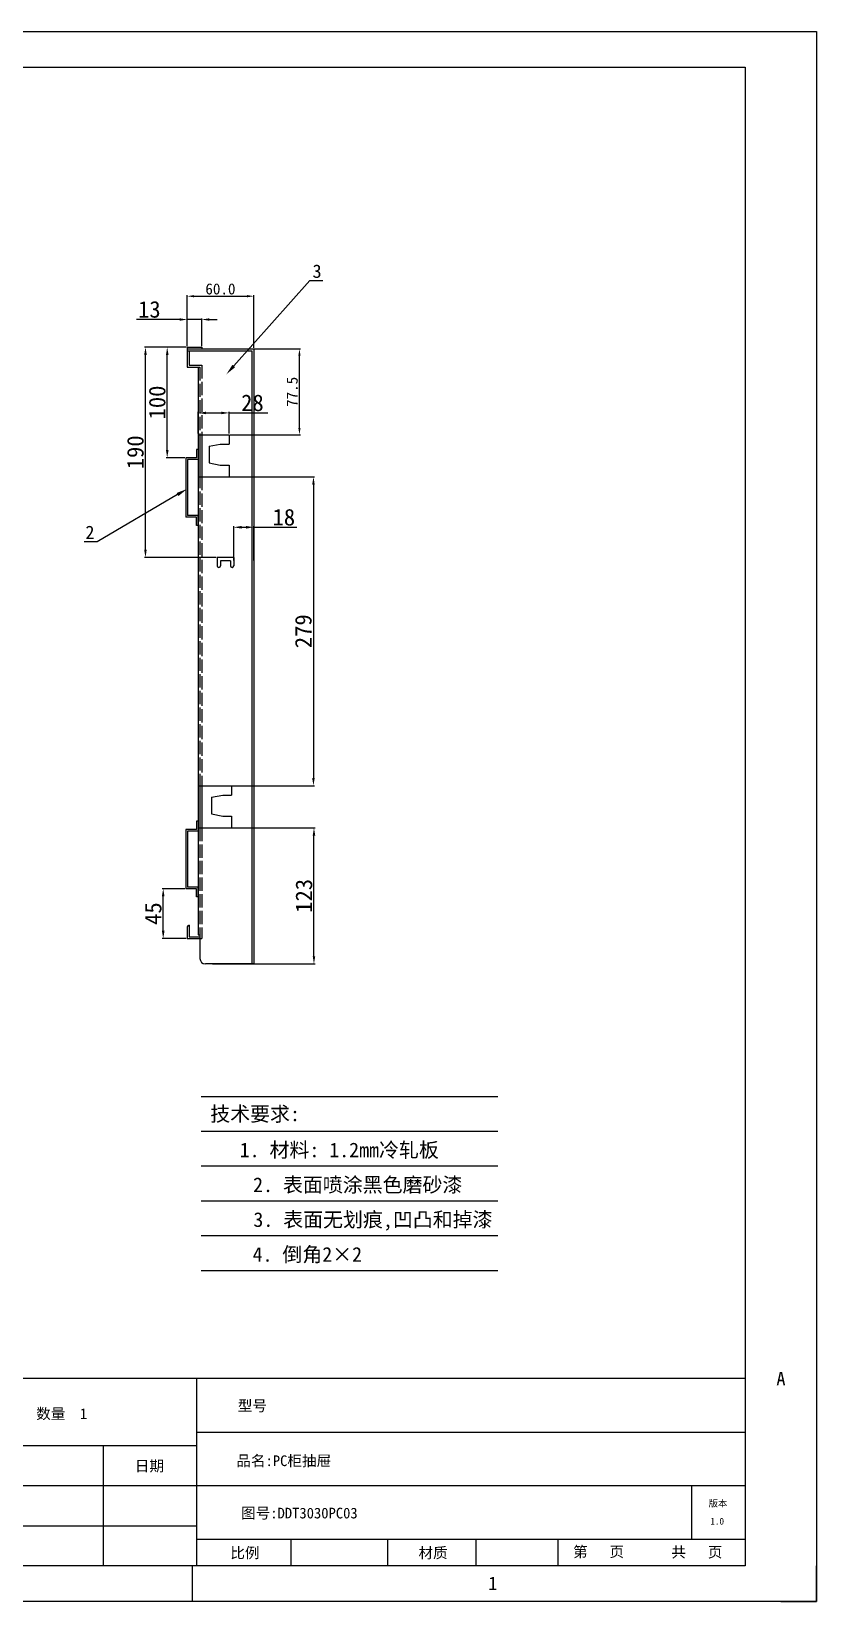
# Model space of a CAD drawing. Header units: millimetres. Extents: x 12436 to 30221, y 8547 to 23793.
# Drawn here: x 13826 to 14535, y 14299 to 15718 of the extents above; entities that cross this region are included whole.
import ezdxf
from ezdxf import colors
from ezdxf.entities.mleader import LeaderData, LeaderLine
from ezdxf.enums import TextEntityAlignment as Align
from ezdxf.math import Vec2, Vec3

# ---------------------------------------------------------------- set-up
doc = ezdxf.new("R2010")
doc.units = ezdxf.units.MM
doc.header["$PDSIZE"] = -1
doc.linetypes.add('ACAD_ISO02W100', pattern=[15, 12, -3])
doc.linetypes.add('DOT', pattern=[0.25, 0, -0.25])
doc.layers.add('FORMAT', color=7, linetype='Continuous')
doc.layers.add('print', color=30, linetype='Continuous')
doc.styles.add('Dartop', font='SIMFANG.TTF')
doc.styles.add('HZ', font='SimSun.ttf')
doc.styles.add('hzHT', font='SIMHEI.TTF')
doc.dimstyles.new('副本 (3) ISO-25', dxfattribs={"dimtxt": 15, "dimasz": 7, "dimexe": 1, "dimexo": 1, "dimgap": 1.524, "dimtad": 1, "dimdec": 0, "dimzin": 0, "dimdsep": 46, "dimtxsty": 'Standard', "dimcen": 2.5, "dimclrd": 4, "dimclre": 4, "dimclrt": 4, "dimadec": 0, "dimazin": 0, "dimtfac": 1, "dimtdec": 0, "dimtmove": 0, "dimatfit": 3, "dimfxl": 1, "dimtzin": 0, "dimarcsym": 0})
doc.dimstyles.new('副本 ISO-25', dxfattribs={"dimtxt": 10, "dimasz": 6, "dimexe": 1, "dimexo": 1, "dimgap": 1.524, "dimtad": 1, "dimdec": 1, "dimzin": 0, "dimdsep": 46, "dimtxsty": 'Standard', "dimcen": 2.5, "dimclrd": 4, "dimclre": 4, "dimclrt": 4, "dimadec": 0, "dimazin": 0, "dimtfac": 1, "dimtdec": 1, "dimtmove": 0, "dimatfit": 3, "dimfxl": 1, "dimtzin": 0, "dimarcsym": 0})

# ---------------------------------------------------------------- blocks, each defined once
blk = doc.blocks.new('*D184')
at = {"layer": 'Defpoints', "color": 0}
for p in [(13979.8, 15457.3), (13966.8, 15432.4), (13979.8, 15432.4)]:
    blk.add_point(p, dxfattribs=at)
at = {"layer": 'FORMAT', "color": 4, "lineweight": -2}
for p, q in [((13966.8, 15433.4), (13966.8, 15458.3)), ((13979.8, 15433.4), (13979.8, 15458.3)), ((13959.8, 15457.3), (13921, 15457.3)), ((13979.8, 15457.3), (13966.8, 15457.3)), ((13986.8, 15457.3), (13993.8, 15457.3))]:
    blk.add_line(p, q, dxfattribs=at)
at = {"layer": 'FORMAT', "color": 4}
for points in [[(13959.8, 15458.5), (13959.8, 15456.2), (13966.8, 15457.3)], [(13986.8, 15458.5), (13986.8, 15456.2), (13979.8, 15457.3)]]:
    blk.add_solid(points, dxfattribs=at)
at = {"layer": 'FORMAT', "color": 4, "insert": (13932.5, 15466.4), "char_height": 15, "attachment_point": 5}
blk.add_mtext('13', dxfattribs=at)
blk = doc.blocks.new('*D185')
at = {"color": 4, "lineweight": -2}
for p, q in [((13966.8, 15433.4), (13966.8, 15479.4)), ((13972.8, 15478.4), (14020.8, 15478.4)), ((14026.8, 15431.8), (14026.8, 15479.4))]:
    blk.add_line(p, q, dxfattribs=at)
at = {"color": 4}
for points in [[(13972.8, 15479.4), (13972.8, 15477.4), (13966.8, 15478.4)], [(14020.8, 15479.4), (14020.8, 15477.4), (14026.8, 15478.4)]]:
    blk.add_solid(points, dxfattribs=at)
at = {"layer": 'Defpoints', "color": 0}
for p in [(14026.8, 15478.4), (13966.8, 15432.4), (14026.8, 15430.8)]:
    blk.add_point(p, dxfattribs=at)
at = {"color": 4, "insert": (13996.7, 15484.9), "char_height": 10, "attachment_point": 5}
blk.add_mtext('60.0', dxfattribs=at)
blk = doc.blocks.new('*D186')
at = {"layer": 'Defpoints', "color": 0}
for p in [(14004.6, 15373), (13976.6, 15353.3), (14004.6, 15353.3)]:
    blk.add_point(p, dxfattribs=at)
at = {"layer": 'FORMAT', "color": 4, "lineweight": -2}
for p, q in [((13976.6, 15354.3), (13976.6, 15374)), ((13983.6, 15373), (13997.6, 15373)), ((14004.6, 15354.3), (14004.6, 15374)), ((14004.6, 15373), (14039.6, 15373))]:
    blk.add_line(p, q, dxfattribs=at)
at = {"layer": 'FORMAT', "color": 4}
for points in [[(13983.6, 15374.1), (13983.6, 15371.8), (13976.6, 15373)], [(13997.6, 15374.1), (13997.6, 15371.8), (14004.6, 15373)]]:
    blk.add_solid(points, dxfattribs=at)
at = {"layer": 'FORMAT', "color": 4, "insert": (14025.6, 15382), "char_height": 15, "attachment_point": 5}
blk.add_mtext('28', dxfattribs=at)
blk = doc.blocks.new('*D187')
at = {"layer": 'Defpoints', "color": 0}
for p in [(14026.8, 15269.7), (14008.8, 15238.6), (14026.8, 15238.6)]:
    blk.add_point(p, dxfattribs=at)
at = {"layer": 'FORMAT', "color": 4, "lineweight": -2}
for p, q in [((14008.8, 15239.6), (14008.8, 15270.7)), ((14015.8, 15269.7), (14019.8, 15269.7)), ((14026.8, 15239.6), (14026.8, 15270.7)), ((14026.8, 15269.7), (14065.6, 15269.7))]:
    blk.add_line(p, q, dxfattribs=at)
at = {"layer": 'FORMAT', "color": 4}
for points in [[(14015.8, 15270.9), (14015.8, 15268.5), (14008.8, 15269.7)], [(14019.8, 15270.9), (14019.8, 15268.5), (14026.8, 15269.7)]]:
    blk.add_solid(points, dxfattribs=at)
at = {"layer": 'FORMAT', "color": 4, "insert": (14054, 15278.7), "char_height": 15, "attachment_point": 5}
blk.add_mtext('18', dxfattribs=at)
blk = doc.blocks.new('*D245')
at = {"layer": 'Defpoints', "color": 0}
for p in [(13929, 15432.4), (13966.8, 15432.4), (13993.8, 15242.4)]:
    blk.add_point(p, dxfattribs=at)
at = {"layer": 'FORMAT', "color": 4, "lineweight": -2}
for p, q in [((13965.8, 15432.4), (13928, 15432.4)), ((13929, 15249.4), (13929, 15425.4)), ((13992.8, 15242.4), (13928, 15242.4))]:
    blk.add_line(p, q, dxfattribs=at)
at = {"layer": 'FORMAT', "color": 4}
for points in [[(13927.8, 15425.4), (13930.1, 15425.4), (13929, 15432.4)], [(13927.8, 15249.4), (13930.1, 15249.4), (13929, 15242.4)]]:
    blk.add_solid(points, dxfattribs=at)
at = {"layer": 'FORMAT', "color": 4, "insert": (13919.9, 15337.4), "char_height": 15, "attachment_point": 5, "rotation": 90}
blk.add_mtext('190', dxfattribs=at)
blk = doc.blocks.new('*D221')
at = {"layer": 'Defpoints', "color": 0}
for p in [(13990.6, 15430.8), (14068.1, 15430.8), (14004.6, 15353.3)]:
    blk.add_point(p, dxfattribs=at)
at = {"layer": 'FORMAT', "color": 4, "lineweight": -2}
for p, q in [((13991.6, 15430.8), (14069.1, 15430.8)), ((14068.1, 15359.3), (14068.1, 15424.8)), ((14005.6, 15353.3), (14069.1, 15353.3))]:
    blk.add_line(p, q, dxfattribs=at)
at = {"layer": 'FORMAT', "color": 4}
for points in [[(14067.1, 15424.8), (14069.1, 15424.8), (14068.1, 15430.8)], [(14067.1, 15359.3), (14069.1, 15359.3), (14068.1, 15353.3)]]:
    blk.add_solid(points, dxfattribs=at)
at = {"layer": 'FORMAT', "color": 4, "insert": (14061.6, 15392), "char_height": 10, "attachment_point": 5, "rotation": 90}
blk.add_mtext('77.5', dxfattribs=at)
blk = doc.blocks.new('*D222')
at = {"layer": 'Defpoints', "color": 0}
for p in [(13991.7, 14998.3), (14081.2, 14998.3), (13988.6, 14875.3)]:
    blk.add_point(p, dxfattribs=at)
at = {"layer": 'FORMAT', "color": 4, "lineweight": -2}
for p, q in [((13992.7, 14998.3), (14082.2, 14998.3)), ((14081.2, 14882.3), (14081.2, 14991.3)), ((13989.6, 14875.3), (14082.2, 14875.3))]:
    blk.add_line(p, q, dxfattribs=at)
at = {"layer": 'FORMAT', "color": 4}
for points in [[(14080.1, 14991.3), (14082.4, 14991.3), (14081.2, 14998.3)], [(14080.1, 14882.3), (14082.4, 14882.3), (14081.2, 14875.3)]]:
    blk.add_solid(points, dxfattribs=at)
at = {"layer": 'FORMAT', "color": 4, "insert": (14072.2, 14936.8), "char_height": 15, "attachment_point": 5, "rotation": 90}
blk.add_mtext('123', dxfattribs=at)
blk = doc.blocks.new('*D223')
at = {"layer": 'Defpoints', "color": 0}
for p in [(13990.6, 15315.3), (13990.6, 15036.3), (14080.8, 15036.3)]:
    blk.add_point(p, dxfattribs=at)
at = {"layer": 'FORMAT', "color": 4, "lineweight": -2}
for p, q in [((13991.6, 15315.3), (14081.8, 15315.3)), ((14080.8, 15308.3), (14080.8, 15043.3)), ((13991.6, 15036.3), (14081.8, 15036.3))]:
    blk.add_line(p, q, dxfattribs=at)
at = {"layer": 'FORMAT', "color": 4}
for points in [[(14079.6, 15308.3), (14081.9, 15308.3), (14080.8, 15315.3)], [(14079.6, 15043.3), (14081.9, 15043.3), (14080.8, 15036.3)]]:
    blk.add_solid(points, dxfattribs=at)
at = {"layer": 'FORMAT', "color": 4, "insert": (14071.7, 15175.8), "char_height": 15, "attachment_point": 5, "rotation": 90}
blk.add_mtext('279', dxfattribs=at)
blk = doc.blocks.new('*D231')
at = {"layer": 'Defpoints', "color": 0}
for p in [(13948.6, 15432.4), (13966.8, 15432.4), (13965.6, 15332.4)]:
    blk.add_point(p, dxfattribs=at)
at = {"layer": 'FORMAT', "color": 4, "lineweight": -2}
for p, q in [((13965.8, 15432.4), (13947.6, 15432.4)), ((13948.6, 15339.4), (13948.6, 15425.4)), ((13964.6, 15332.4), (13947.6, 15332.4))]:
    blk.add_line(p, q, dxfattribs=at)
at = {"layer": 'FORMAT', "color": 4}
for points in [[(13947.5, 15425.4), (13949.8, 15425.4), (13948.6, 15432.4)], [(13947.5, 15339.4), (13949.8, 15339.4), (13948.6, 15332.4)]]:
    blk.add_solid(points, dxfattribs=at)
at = {"layer": 'FORMAT', "color": 4, "insert": (13939.6, 15382.4), "char_height": 15, "attachment_point": 5, "rotation": 90}
blk.add_mtext('100', dxfattribs=at)
blk = doc.blocks.new('*D232')
at = {"layer": 'Defpoints', "color": 0}
for p in [(13945, 14943.3), (13965.6, 14943.3), (13966.8, 14898.3)]:
    blk.add_point(p, dxfattribs=at)
at = {"layer": 'FORMAT', "color": 4, "lineweight": -2}
for p, q in [((13964.6, 14943.3), (13944, 14943.3)), ((13945, 14905.3), (13945, 14936.3)), ((13965.8, 14898.3), (13944, 14898.3))]:
    blk.add_line(p, q, dxfattribs=at)
at = {"layer": 'FORMAT', "color": 4}
for points in [[(13943.8, 14936.3), (13946.2, 14936.3), (13945, 14943.3)], [(13943.8, 14905.3), (13946.2, 14905.3), (13945, 14898.3)]]:
    blk.add_solid(points, dxfattribs=at)
at = {"layer": 'FORMAT', "color": 4, "insert": (13936, 14920.8), "char_height": 15, "attachment_point": 5, "rotation": 90}
blk.add_mtext('45', dxfattribs=at)

msp = doc.modelspace()

# ---------------------------------------------------------------- linework, layer by layer
for p, q in [((12552.332, 15685.325), (14470.978, 15685.325)), ((13966.767, 15432.398), (13979.767, 15432.398)), ((13966.767, 15432.398), (13966.767, 15430.798)), ((13966.767, 15430.798), (14026.767, 15430.798)), ((13966.767, 15430.798), (13966.767, 15414.398)), ((13979.767, 15432.398), (13979.767, 15430.798)), ((14026.767, 15430.798), (14026.767, 14875.298)), ((13966.767, 15429.198), (14025.167, 15429.198)), ((13968.367, 15429.198), (13968.367, 15415.998)), ((13968.367, 15415.998), (13979.767, 15415.998)), ((14025.167, 15429.198), (14025.167, 14875.298)), ((13966.767, 15414.398), (13978.167, 15414.398)), ((13976.567, 15414.398), (13976.567, 15354.898)), ((13976.567, 15355.523), (13976.567, 14901.498)), ((13976.567, 15353.298), (14004.567, 15353.298)), ((13978.167, 15353.298), (13978.167, 15315.298)), ((13979.767, 15353.298), (13979.767, 15315.298)), ((13986.567, 15342.898), (13996.567, 15344.898)), ((13996.567, 15344.898), (14004.567, 15344.898)), ((14004.567, 15353.298), (14004.567, 15344.898)), ((13975.067, 15332.398), (13965.567, 15332.398)), ((13965.567, 15332.398), (13965.567, 15278.898)), ((13976.567, 15330.898), (13967.067, 15330.898)), ((13967.067, 15330.898), (13967.067, 15280.398)), ((13975.067, 15339.898), (13975.067, 15332.398)), ((13976.567, 15339.898), (13975.067, 15339.898)), ((13976.567, 15339.898), (13976.567, 15330.898)), ((13986.567, 15342.898), (13986.567, 15327.898)), ((13986.567, 15327.898), (13996.567, 15325.898)), ((13996.567, 15325.898), (14004.567, 15325.898)), ((14004.567, 15325.898), (14004.567, 15315.298)), ((13976.567, 15315.298), (14004.567, 15315.298)), ((13975.067, 15278.898), (13965.567, 15278.898)), ((13976.567, 15280.398), (13967.067, 15280.398)), ((13975.067, 15271.398), (13975.067, 15278.898)), ((13976.567, 15271.398), (13976.567, 15280.398)), ((13976.567, 15271.398), (13975.067, 15271.398)), ((13993.767, 15242.398), (13993.767, 15234.898)), ((14008.767, 15242.398), (13993.767, 15242.398)), ((13996.767, 15239.398), (13996.767, 15234.898)), ((14005.767, 15239.398), (13996.767, 15239.398)), ((14005.767, 15239.398), (14005.767, 15234.898)), ((14008.767, 15242.398), (14008.767, 15234.898)), ((13976.567, 15036.298), (14006.767, 15036.298)), ((13978.167, 15036.298), (13978.167, 14998.298)), ((13979.767, 15036.298), (13979.767, 14998.298)), ((14006.767, 15036.298), (14006.767, 15027.898)), ((13988.767, 15025.898), (13998.767, 15027.898)), ((13988.767, 15025.898), (13988.767, 15010.898)), ((13998.767, 15027.898), (14006.767, 15027.898)), ((13975.067, 15004.298), (13975.067, 14996.798)), ((13976.567, 15004.298), (13975.067, 15004.298)), ((13976.567, 15004.298), (13976.567, 14995.298)), ((13988.767, 15010.898), (13998.767, 15008.898)), ((13998.767, 15008.898), (14006.767, 15008.898)), ((14006.767, 15008.898), (14006.767, 14998.298)), ((13975.067, 14996.798), (13965.567, 14996.798)), ((13965.567, 14996.798), (13965.567, 14943.298)), ((13976.567, 14995.298), (13967.067, 14995.298)), ((13967.067, 14995.298), (13967.067, 14944.798)), ((13976.567, 14998.298), (14006.767, 14998.298)), ((13975.067, 14943.298), (13965.567, 14943.298)), ((13976.567, 14944.798), (13967.067, 14944.798)), ((13975.067, 14935.798), (13975.067, 14943.298)), ((13976.567, 14935.798), (13975.067, 14935.798)), ((13976.567, 14935.798), (13976.567, 14944.798)), ((13966.767, 14908.698), (13966.767, 14898.298)), ((13968.367, 14910.298), (13968.367, 14910.298)), ((13968.367, 14910.298), (13968.367, 14899.898)), ((13966.767, 14898.298), (13978.167, 14898.298)), ((13968.367, 14899.898), (13978.167, 14899.898)), ((13976.567, 14901.498), (13978.167, 14901.498)), ((13978.167, 14901.498), (13978.167, 14880.298)), ((14026.767, 14875.298), (13983.167, 14875.298))]:
    msp.add_line(p, q)
at = {"color": 0}
for p, q in [((14470.978, 15685.325), (14470.978, 14331.646)), ((14470.978, 14500.856), (13491.978, 14500.856)), ((13975.435, 14331.646), (13975.435, 14500.856)), ((13975.435, 14452.51), (14470.978, 14452.51)), ((13733.707, 14440.424), (13975.435, 14440.424)), ((13890.83, 14440.424), (13890.83, 14331.646)), ((13733.707, 14404.165), (14470.978, 14404.165)), ((14422.632, 14355.819), (14422.632, 14404.165)), ((13733.707, 14367.906), (13975.435, 14367.906)), ((13975.435, 14355.819), (14470.978, 14355.819)), ((14060.481, 14331.646), (14060.481, 14355.819)), ((14148.127, 14331.646), (14148.127, 14355.819)), ((14227.804, 14331.646), (14227.804, 14355.819)), ((14301.768, 14331.646), (14301.768, 14355.819)), ((14470.978, 14331.646), (12552.332, 14331.646)), ((13971.406, 14299.416), (13971.406, 14331.646)), ((14535.439, 14299.416), (14535.439, 14331.646)), ((14503.209, 14299.416), (14535.439, 14299.416))]:
    msp.add_line(p, q, dxfattribs=at)
at = {"color": 0, "linetype": 'DOT'}
for p, q in [((14535.439, 15685.325), (14535.439, 14331.646)), ((14503.209, 14299.416), (12487.871, 14299.416))]:
    msp.add_line(p, q, dxfattribs=at)
at = {"color": 6, "linetype": 'ACAD_ISO02W100'}
for p, q in [((13979.767, 15415.998), (13979.767, 15353.298)), ((13978.167, 15414.398), (13978.167, 15353.298)), ((13978.167, 15316.898), (13978.167, 15036.298)), ((13979.767, 15315.298), (13979.767, 15036.298)), ((13978.167, 14998.298), (13978.167, 14899.898)), ((13979.767, 14998.298), (13979.767, 14898.298)), ((13978.167, 14898.298), (13979.767, 14898.298))]:
    msp.add_line(p, q, dxfattribs=at)
for centre, radius, start, end in [((13995.267, 15234.898), 1.5, 180, 0), ((14007.267, 15234.898), 1.5, 180, 0), ((13968.367, 14908.698), 1.6, 90, 180), ((13983.167, 14880.298), 5, 180, 270)]:
    msp.add_arc(centre, radius, start, end)
at = {"layer": 'Defpoints'}
for p, q in [((13979.369, 14755.742), (14247.231, 14755.742)), ((13979.369, 14724.292), (14247.231, 14724.292)), ((13979.369, 14724.292), (14247.231, 14724.292)), ((13979.369, 14692.843), (14247.231, 14692.843)), ((13979.369, 14661.393), (14247.231, 14661.393)), ((13979.369, 14629.943), (14247.231, 14629.943)), ((13979.369, 14598.494), (14247.231, 14598.494))]:
    msp.add_line(p, q, dxfattribs=at)
at = {"layer": 'print', "color": 4}
msp.add_lwpolyline([(12487.871, 15717.555), (14535.439, 15717.555), (14535.439, 14299.416), (12487.871, 14299.416)], close=True, dxfattribs=at)

# ---------------------------------------------------------------- texts
at = {"style": 'HZ'}
for s, height, p in [('技术要求:', 13.2088, (14028.015, 14739.87)), ('     1. 材料: 1.2mm冷轧板      ', 13.20883, (14108.579, 14707.334)), ('    2. 表面喷涂黑色磨砂漆', 13.20883, (14102.82, 14675.884)), ('3. 表面无划痕,凹凸和掉漆', 13.20883, (14134.533, 14644.434)), ('4. 倒角2×2         ', 13.20883, (14115.672, 14612.985))]:
    msp.add_text(s, height=height, dxfattribs=at).set_placement(p, align=Align.MIDDLE_CENTER)
at = {"color": 0}
for s, height, style, p in [('A', 12.086, 'Dartop', (14503.209, 14500.856)), ('型号', 9.6691, 'hzHT', (14025.601, 14476.261)), ('数量  1', 9.6691, 'hzHT', (13853.271, 14469.161)), ('日期', 9.6691, 'hzHT', (13932.527, 14421.891)), ('品名:PC柜抽屉  ', 9.6691, 'hzHT', (14060.491, 14426.624)), ('图号:DDT3030PC03', 9.66913, 'hzHT', (14068.046, 14379.362)), ('版本', 6.0432, 'hzHT', (14446.34, 14388.121)), ('1.0', 6.0432, 'Dartop', (14445.613, 14371.971)), ('比例', 9.6691, 'hzHT', (14018.859, 14343.481)), ('材质', 9.6691, 'hzHT', (14188.858, 14343.481)), ('第   页', 9.6691, 'hzHT', (14338.433, 14344.484)), ('共   页', 9.6691, 'hzHT', (14427.252, 14344.132)), ('1', 12.086, 'Dartop', (14242.817, 14315.914))]:
    msp.add_text(s, height=height, dxfattribs=dict(at, style=style)).set_placement(p, align=Align.MIDDLE_CENTER)

# ---------------------------------------------------------------- dimensions: what is measured, and where the dimension line sits
dim = msp.add_linear_dim(base=(14026.767, 15478.408), p1=(13966.767, 15432.398), p2=(14026.767, 15430.798), dimstyle='副本 ISO-25')
dim.commit()
dim.dimension.update_dxf_attribs({"geometry": '*D185', "text_midpoint": (13996.704, 15478.408), "dimtype": 160})
at = {"layer": 'FORMAT'}
for base, p1, p2, picture, middle in [((13979.767, 15457.327), (13966.767, 15432.398), (13979.767, 15432.398), '*D184', (13932.493, 15457.327)), ((14026.767, 15269.683), (14008.767, 15238.648), (14026.767, 15238.648), '*D187', (14054.041, 15269.683))]:
    dim = msp.add_linear_dim(base=base, p1=p1, p2=p2, dimstyle='副本 (3) ISO-25', dxfattribs=at)
    dim.commit()
    dim.dimension.update_dxf_attribs({"geometry": picture, "text_midpoint": middle, "dimtype": 160})
for base, p1, p2, dimstyle, picture, middle in [((13928.952, 15432.398), (13993.767, 15242.398), (13966.767, 15432.398), '副本 (3) ISO-25', '*D245', (13928.952, 15337.398)), ((14068.092, 15430.798), (14004.567, 15353.298), (13990.567, 15430.798), '副本 ISO-25', '*D221', (14068.092, 15392.048)), ((14080.768, 15036.298), (13990.567, 15315.298), (13990.567, 15036.298), '副本 (3) ISO-25', '*D223', (14080.768, 15175.798)), ((14081.222, 14998.298), (13988.614, 14875.298), (13991.667, 14998.298), '副本 (3) ISO-25', '*D222', (14081.222, 14936.798))]:
    dim = msp.add_linear_dim(base=base, p1=p1, p2=p2, angle=90, dimstyle=dimstyle, dxfattribs=at)
    dim.commit()
    dim.dimension.update_dxf_attribs({"geometry": picture, "text_midpoint": middle, "dimtype": 160})
for base, p1, p2, picture, middle in [((13948.639, 15432.398), (13965.567, 15332.398), (13966.767, 15432.398), '*D231', (13939.615, 15382.398)), ((13944.995, 14943.298), (13966.767, 14898.298), (13965.567, 14943.298), '*D232', (13935.971, 14920.798))]:
    dim = msp.add_linear_dim(base=base, p1=p1, p2=p2, angle=90, dimstyle='副本 (3) ISO-25', dxfattribs=at)
    dim.commit()
    dim.dimension.update_dxf_attribs({"geometry": picture, "text_midpoint": middle})
dim = msp.add_linear_dim(base=(14004.567, 15372.977), p1=(13976.567, 15353.298), p2=(14004.567, 15353.298), dimstyle='副本 (3) ISO-25', dxfattribs=at)
dim.commit()
dim.dimension.update_dxf_attribs({"geometry": '*D186', "text_midpoint": (14025.591, 15382.001)})

# ---------------------------------------------------------------- leaders
ml = msp.add_multileader_mtext('Standard', dxfattribs=at)
ml.set_content('3', color=4)
ml.set_leader_properties(color=4)
ml.build(insert=Vec2(0, 0))
ml.multileader.update_dxf_attribs({"text_left_attachment_type": 5, "text_right_attachment_type": 5, "dogleg_length": 0.36, "arrow_head_size": 10})
ctx = ml.context
ctx.base_point, ctx.char_height, ctx.arrow_head_size, ctx.plane_origin = Vec3(14077.914, 15492.562), 12.05, 10, Vec3(14002.112, 15407.906)
ctx.left_attachment, ctx.right_attachment = 5, 5
notes = []
notes.append((ctx, [(0, (1, 1, 0), (14077.554, 15492.562), (1, 0), 0.36, [(0, [(14002.112, 15407.906)], 0, [])])]))
ctx.mtext.insert, ctx.mtext.flow_direction = Vec3(14079.914, 15507.022), 5
ml = msp.add_multileader_mtext('Standard', dxfattribs=at)
ml.set_content('2', color=4)
ml.set_leader_properties(color=4)
ml.build(insert=Vec2(0, 0))
ml.multileader.update_dxf_attribs({"text_left_attachment_type": 5, "text_right_attachment_type": 5, "dogleg_length": 0.36, "arrow_head_size": 10})
ctx = ml.context
ctx.base_point, ctx.char_height, ctx.arrow_head_size, ctx.plane_origin = Vec3(13872.837, 15256.694), 12.05, 10, Vec3(13966.517, 15304.296)
ctx.left_attachment, ctx.right_attachment, ctx.text_align_type = 5, 5, 2
notes.append((ctx, [(0, (1, 1, 0), (13885.231, 15256.694), (-1, 0), 0.36, [(0, [(13966.517, 15304.296)], 0, [])])]))
ctx.mtext.insert, ctx.mtext.alignment, ctx.mtext.flow_direction = Vec3(13882.871, 15271.154), 3, 5
for ctx, leaders in notes:
    for number, flags, end, landing, length, lines in leaders:
        leader = LeaderData()
        leader.index, (leader.has_last_leader_line, leader.has_dogleg_vector, leader.attachment_direction) = number, flags
        leader.last_leader_point, leader.dogleg_vector, leader.dogleg_length = Vec3(end), Vec3(landing), length
        for number, points, colour, breaks in lines:
            line = LeaderLine()
            line.index, line.vertices, line.color, line.breaks = number, Vec3.list(points), colors.encode_raw_color(colour), breaks
            leader.lines.append(line)
        ctx.leaders.append(leader)

doc.saveas('drawing.dxf')
